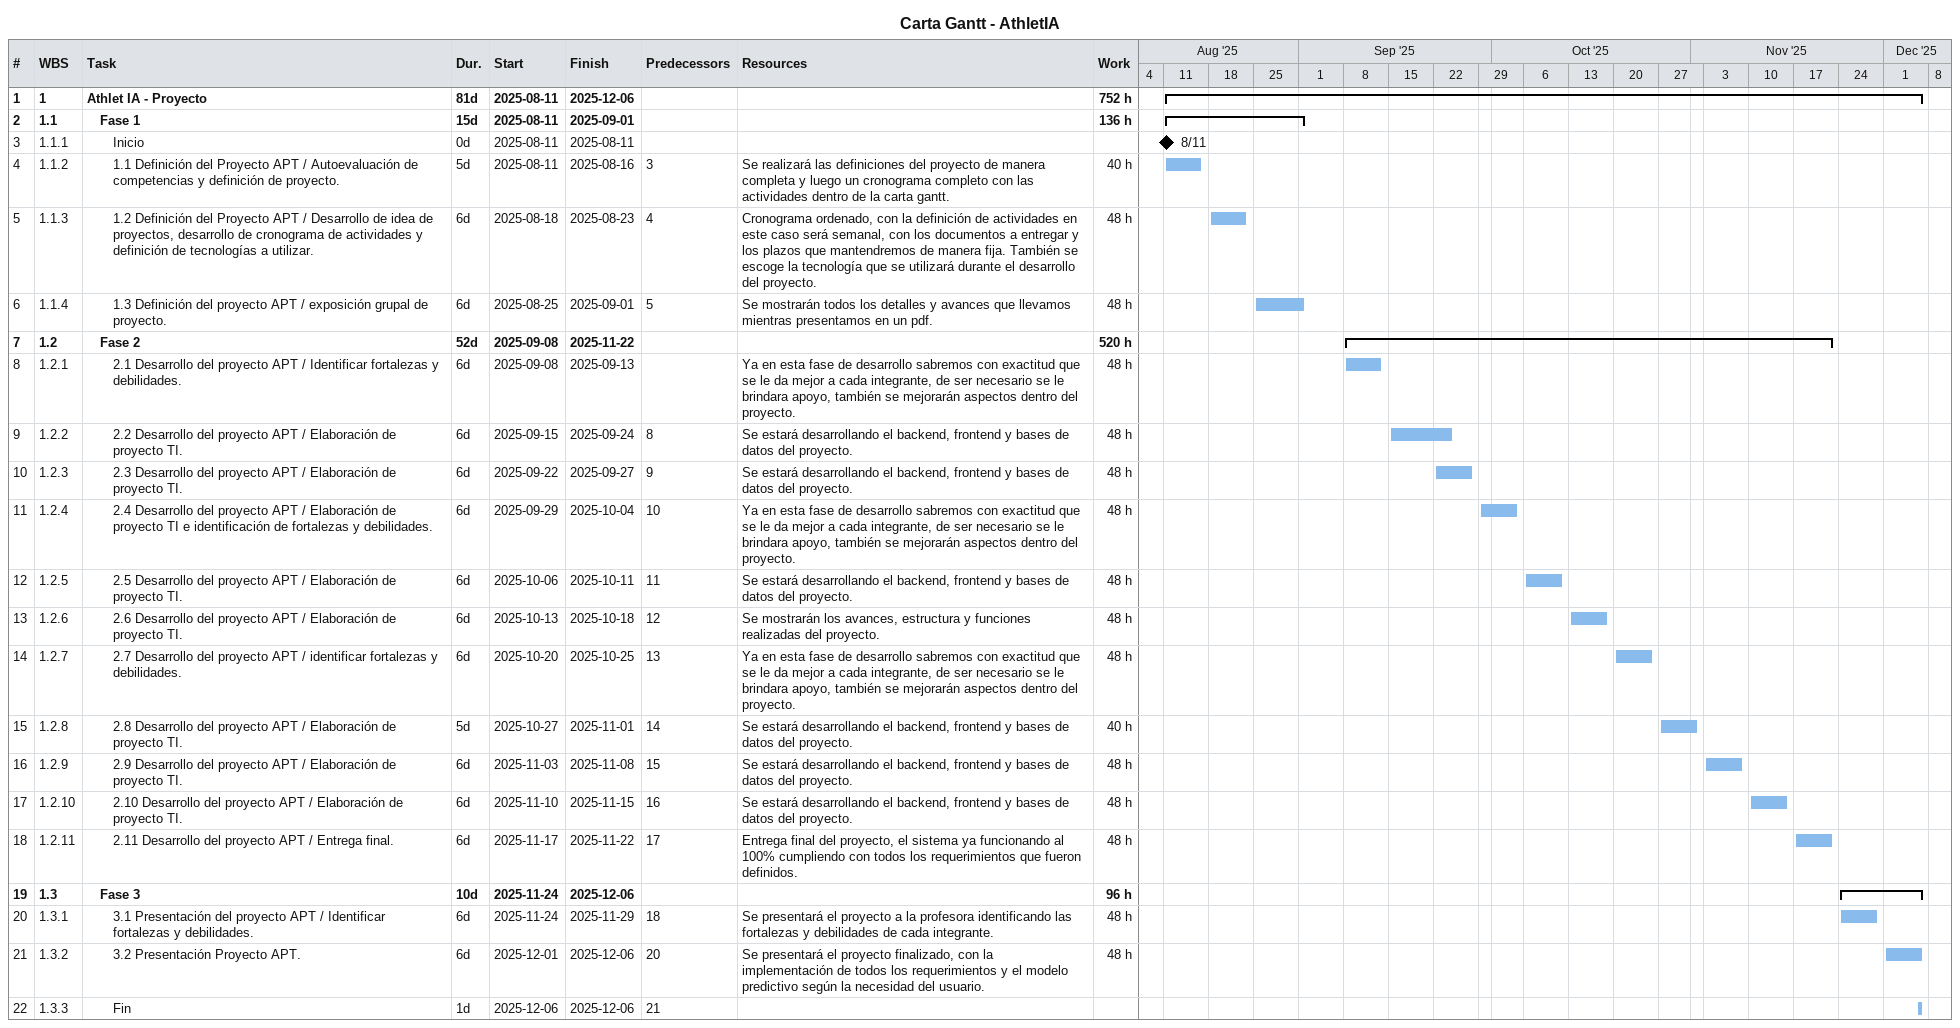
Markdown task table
Carta Gantt - AthletIA

| ID | WBS | Task | Duration | Start | Finish | Predecessors | Resources | Work (h) |
|---|---|---|---|---|---|---|---|---|
| 1 | 1 | **Athlet IA - Proyecto** | 81d | 2025-08-11 | 2025-12-06 |  |  | 752 |
| 2 | 1.1 | **Fase 1** | 15d | 2025-08-11 | 2025-09-01 |  |  | 136 |
| 3 | 1.1.1 | Inicio | 0d | 2025-08-11 | 2025-08-11 |  |  |  |
| 4 | 1.1.2 | 1.1 Definición del Proyecto APT / Autoevaluación de competencias y definición de proyecto. | 5d | 2025-08-11 | 2025-08-16 | 3 | Se realizará las definiciones del proyecto de manera completa y luego un cronograma completo con las actividades dentro de la carta gantt. | 40 |
| 5 | 1.1.3 | 1.2 Definición del Proyecto APT / Desarrollo de idea de proyectos, desarrollo de cronograma de actividades y definición de tecnologías a utilizar. | 6d | 2025-08-18 | 2025-08-23 | 4 | Cronograma ordenado, con la definición de actividades en este caso será semanal, con los documentos a entregar y los plazos que mantendremos de manera fija. También se escoge la tecnología que se utilizará durante el desarrollo del proyecto. | 48 |
| 6 | 1.1.4 | 1.3 Definición del proyecto APT / exposición grupal de proyecto. | 6d | 2025-08-25 | 2025-09-01 | 5 | Se mostrarán todos los detalles y avances que llevamos mientras presentamos en un pdf. | 48 |
| 7 | 1.2 | **Fase 2** | 52d | 2025-09-08 | 2025-11-22 |  |  | 520 |
| 8 | 1.2.1 | 2.1 Desarrollo del proyecto APT / Identificar fortalezas y debilidades. | 6d | 2025-09-08 | 2025-09-13 |  | Ya en esta fase de desarrollo sabremos con exactitud que se le da mejor a cada integrante, de ser necesario se le brindara apoyo, también se mejorarán aspectos dentro del proyecto. | 48 |
| 9 | 1.2.2 | 2.2 Desarrollo del proyecto APT / Elaboración de proyecto TI. | 6d | 2025-09-15 | 2025-09-24 | 8 | Se estará desarrollando el backend, frontend y bases de datos del proyecto. | 48 |
| 10 | 1.2.3 | 2.3 Desarrollo del proyecto APT / Elaboración de proyecto TI. | 6d | 2025-09-22 | 2025-09-27 | 9 | Se estará desarrollando el backend, frontend y bases de datos del proyecto. | 48 |
| 11 | 1.2.4 | 2.4 Desarrollo del proyecto APT / Elaboración de proyecto TI e identificación de fortalezas y debilidades. | 6d | 2025-09-29 | 2025-10-04 | 10 | Ya en esta fase de desarrollo sabremos con exactitud que se le da mejor a cada integrante, de ser necesario se le brindara apoyo, también se mejorarán aspectos dentro del proyecto. | 48 |
| 12 | 1.2.5 | 2.5 Desarrollo del proyecto APT / Elaboración de proyecto TI. | 6d | 2025-10-06 | 2025-10-11 | 11 | Se estará desarrollando el backend, frontend y bases de datos del proyecto. | 48 |
| 13 | 1.2.6 | 2.6 Desarrollo del proyecto APT / Elaboración de proyecto TI. | 6d | 2025-10-13 | 2025-10-18 | 12 | Se mostrarán los avances, estructura y funciones realizadas del proyecto. | 48 |
| 14 | 1.2.7 | 2.7 Desarrollo del proyecto APT / identificar fortalezas y debilidades. | 6d | 2025-10-20 | 2025-10-25 | 13 | Ya en esta fase de desarrollo sabremos con exactitud que se le da mejor a cada integrante, de ser necesario se le brindara apoyo, también se mejorarán aspectos dentro del proyecto. | 48 |
| 15 | 1.2.8 | 2.8 Desarrollo del proyecto APT / Elaboración de proyecto TI. | 5d | 2025-10-27 | 2025-11-01 | 14 | Se estará desarrollando el backend, frontend y bases de datos del proyecto. | 40 |
| 16 | 1.2.9 | 2.9 Desarrollo del proyecto APT / Elaboración de proyecto TI. | 6d | 2025-11-03 | 2025-11-08 | 15 | Se estará desarrollando el backend, frontend y bases de datos del proyecto. | 48 |
| 17 | 1.2.10 | 2.10 Desarrollo del proyecto APT / Elaboración de proyecto TI. | 6d | 2025-11-10 | 2025-11-15 | 16 | Se estará desarrollando el backend, frontend y bases de datos del proyecto. | 48 |
| 18 | 1.2.11 | 2.11 Desarrollo del proyecto APT / Entrega final. | 6d | 2025-11-17 | 2025-11-22 | 17 | Entrega final del proyecto, el sistema ya funcionando al 100% cumpliendo con todos los requerimientos que fueron definidos. | 48 |
| 19 | 1.3 | **Fase 3** | 10d | 2025-11-24 | 2025-12-06 |  |  | 96 |
| 20 | 1.3.1 | 3.1 Presentación del proyecto APT / Identificar fortalezas y debilidades. | 6d | 2025-11-24 | 2025-11-29 | 18 | Se presentará el proyecto a la profesora identificando las fortalezas y debilidades de cada integrante. | 48 |
| 21 | 1.3.2 | 3.2 Presentación Proyecto APT. | 6d | 2025-12-01 | 2025-12-06 | 20 | Se presentará el proyecto finalizado, con la implementación de todos los requerimientos y el modelo predictivo según la necesidad del usuario. | 48 |
| 22 | 1.3.3 | Fin | 1d | 2025-12-06 | 2025-12-06 | 21 |  |  |
